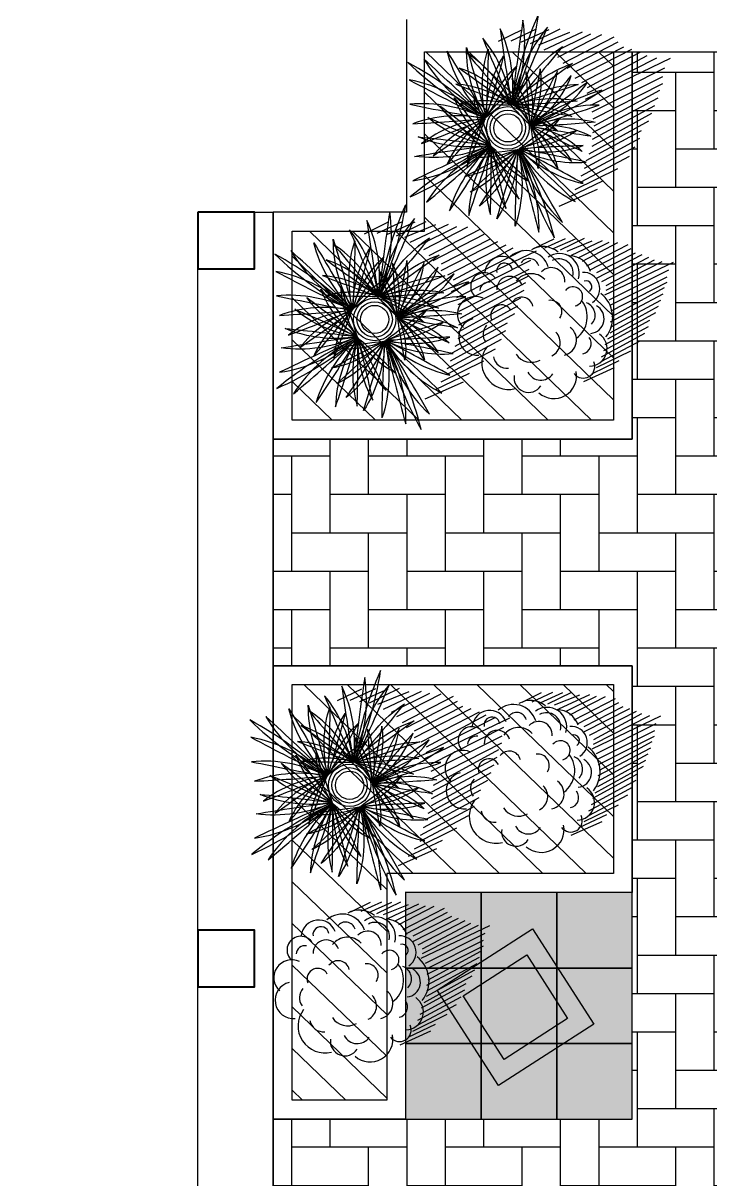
# Model space of a CAD drawing. Header units: millimetres. Extents: x 60.6 to 115.2, y 47.4 to 73.6.
# Drawn here: x 100.91 to 104.55, y 56.53 to 62.65 of the extents above; entities that cross this region are included whole.
import ezdxf

# ---------------------------------------------------------------- set-up
doc = ezdxf.new("R2010")
doc.units = ezdxf.units.MM
doc.layers.add('hatch 3', color=7, linetype='Continuous', true_color=0x57792a)
for name, color, linetype, lineweight in [('paving', 251, 'Continuous', 30), ('road', 7, 'Continuous', 30), ('wall2', 7, 'Continuous', 40)]:
    doc.layers.add(name, color=color, linetype=linetype, lineweight=lineweight)
doc.layers.add('sculptures', color=7, linetype='Continuous')
doc.layers.add('trees', color=118, linetype='Continuous')
doc.styles.get("Standard").update_dxf_attribs({"font": 'arial.ttf'})
pattern_1 = [(136, (-529.26526, -497.64566), (-0.110277016, -0.114195193), [])]

# ---------------------------------------------------------------- blocks, each defined once
blk = doc.blocks.new('ghgh')
at = {"layer": 'paving'}
h = blk.add_hatch(color=9, dxfattribs=at)
h.set_gradient(color1=(183, 211, 215), color2=(232, 241, 242), rotation=45, one_color=1, tint=0.93, name='SPHERICAL')
h.paths.add_polyline_path([(697.662, 576.0504), (698.062, 576.0504), (698.062, 576.4504), (697.662, 576.4504)])
h = blk.add_hatch(color=9, dxfattribs=at)
h.set_gradient(color1=(183, 211, 215), color2=(232, 241, 242), rotation=45, one_color=1, tint=0.93, name='SPHERICAL')
h.paths.add_polyline_path([(698.062, 576.0504), (698.462, 576.0504), (698.462, 576.4504), (698.062, 576.4504)])
h = blk.add_hatch(color=9, dxfattribs=at)
h.set_gradient(color1=(183, 211, 215), color2=(232, 241, 242), rotation=45, one_color=1, tint=0.93, name='SPHERICAL')
h.paths.add_polyline_path([(698.462, 576.0504), (698.862, 576.0504), (698.862, 576.4504), (698.462, 576.4504)])
for points in [[(697.662, 576.0504), (698.062, 576.0504), (698.062, 576.4504), (697.662, 576.4504)], [(698.062, 576.0504), (698.462, 576.0504), (698.462, 576.4504), (698.062, 576.4504)], [(698.462, 576.0504), (698.862, 576.0504), (698.862, 576.4504), (698.462, 576.4504)]]:
    blk.add_lwpolyline(points, close=True, dxfattribs=at)
blk = doc.blocks.new('454')
at = {"layer": 'sculptures', "color": 1}
blk.add_lwpolyline([(693.3249, 573.378), (692.8205, 573.053), (692.4955, 573.5573), (692.9999, 573.8823)], close=True, dxfattribs=at)
at = {"layer": 'sculptures'}
blk.add_lwpolyline([(693.1867, 573.4079), (692.8504, 573.1912), (692.6338, 573.5274), (692.97, 573.7441)], close=True, dxfattribs=at)
blk = doc.blocks.new('FRWN', base_point=(2236.4, 2183.1))
for centre, radius, start, end in [((2474.2, 2145.2), 240.8, 170.9581, 208.6359), ((-1131.5, 1522.6), 3432, 8.4988, 11.0952)]:
    blk.add_arc(centre, radius, start, end)
blk = doc.blocks.new('FAN-FRWN', base_point=(2236.4, 2187.1))
for centre, radius, start, end in [((5601.5, 1522.6), 3432, 168.9048, 171.5012), ((1995.8, 2145.2), 240.8, 331.3641, 9.0419), ((2775, 2087.8), 547, 169.9704, 188.1863), ((2474.2, 2145.2), 240.8, 170.9581, 208.6359), ((1712.1, 2104.9), 530.1, 349.6777, 8.479), ((-1131.5, 1522.6), 3432, 8.4988, 11.0952)]:
    blk.add_arc(centre, radius, start, end)
for p, xscale, yscale, rotation in [((2233.6, 2183.1), -0.7, 0.7, 285.3139847964163), ((2233.6, 2183.1), -0.75, 0.75, 301.9977079444358), ((2233.6, 2183.1), -0.6, 0.6, 262.5248729788206), ((2236.4, 2183.1), 0.6, 0.6, 97.47512702117939), ((2236.4, 2183.1), 0.75, 0.75, 58.0022920555642), ((2236.4, 2183.1), 0.7, 0.7, 74.68601520358378), ((2233.6, 2183.1), -0.8, 0.8, 316.8002169681991), ((2233.6, 2183.1), -0.85, 0.85, 333.3396816587502), ((2233.6, 2183.1), -0.9, 0.9, 346.3602519384186), ((2236.4, 2183.1), 0.9, 0.9, 13.63974806158141), ((2236.4, 2183.1), 0.85, 0.85, 26.6603183412499), ((2236.4, 2183.1), 0.8, 0.8, 43.19978303180093)]:
    blk.add_blockref('FRWN', p, dxfattribs=dict(xscale=xscale, yscale=yscale, rotation=rotation))
blk = doc.blocks.new('LCPLTR17')
for radius in [1.286, 1.068, 0.852]:
    blk.add_circle((0.038, -0.007), radius)
at = {"xscale": 0.02777775, "zscale": 0.05555549999999999}
for p, yscale, rotation in [((-0.155, 1.324), 0.0333333, 173.9653891846502), ((-1.309, 0.271), 0.0333333, 241.9002880170951), ((1.239, 0.431), 0.0333333, 103.493212329865), ((-0.662, -1.117), 0.0333333, 321.5582203571314), ((0.746, -1.048), 0.02777775, 56.19521290221859)]:
    blk.add_blockref('FAN-FRWN', p, dxfattribs=dict(at, yscale=yscale, rotation=rotation))
at = {"flags": 1}
for tag, p in [('SIZE', (3.539, 4.802)), ('ITEM', (3.539, 3.945))]:
    blk.add_attdef(tag, p, '', height=0.5, dxfattribs=at)
blk = doc.blocks.new('SHADOW2')
at = {"color": 250}
for p, q in [((6.317, -0.452), (7.12, -1.952)), ((6.379, -1.246), (7.182, -2.834)), ((6.317, -1.864), (7.182, -3.628)), ((6.256, -2.481), (7.243, -4.334)), ((5.885, -3.364), (7.12, -5.745)), ((6.194, -3.011), (7.058, -4.951)), ((5.453, -4.246), (6.996, -6.98)), ((5.7, -3.893), (6.996, -6.275)), ((-3.992, -4.687), (-2.819, -7.069)), ((4.774, -4.863), (6.564, -8.039)), ((5.083, -4.599), (6.873, -7.774)), ((-3.375, -5.304), (-2.264, -7.422)), ((-2.881, -5.657), (-1.461, -8.304)), ((3.91, -5.834), (5.947, -9.451)), ((4.157, -5.393), (6.132, -8.921)), ((4.589, -5.393), (6.256, -8.392)), ((-2.387, -6.01), (-0.659, -9.009)), ((-2.017, -6.01), (-0.041, -9.362)), ((-1.523, -6.186), (0.514, -9.627)), ((-1.029, -6.275), (1.008, -9.715)), ((-0.597, -6.451), (1.626, -10.156)), ((2.058, -6.539), (4.465, -10.95)), ((2.49, -6.451), (5.021, -11.038)), ((2.86, -6.098), (5.638, -11.391)), ((3.231, -6.186), (5.638, -10.509)), ((3.601, -6.186), (5.762, -9.892)), ((-0.103, -6.628), (2.119, -10.333)), ((0.329, -6.628), (2.613, -10.509)), ((0.761, -6.628), (3.107, -10.686)), ((1.193, -6.716), (3.601, -10.774)), ((1.626, -6.628), (4.033, -10.95))]:
    blk.add_line(p, q, dxfattribs=at)
blk = doc.blocks.new('LCPLSH01')
for centre, radius, start, end in [((-1.236, 3.811), 1, 15.0372, 170.80598), ((0.446, 3.412), 1.847, 346.30159, 127.93702), ((-2.761, 2.978), 1.563, 72.59784, 215.22185), ((-1.668, 2.713), 0.987, 50.32486, 170.56423), ((0.759, 2.965), 0.934, 32.9254, 120.2819), ((3.142, 2.675), 1.261, 307.76902, 119.59535), ((-0.459, 1.628), 1.247, 57.13995, 143.11531), ((2.006, 1.978), 0.912, 340.87023, 60.91392), ((3.88, 1.31), 1.227, 268.3457, 71.80761), ((-4.35, 1.579), 0.796, 61.28893, 228.74307), ((-1.319, 1.127), 1.005, 139.59515, 249.81307), ((-4.238, 0.277), 1.209, 114.23257, 259.6453), ((-2.216, 0.527), 1.063, 126.66848, 258.25419), ((2.206, 0.663), 0.736, 231.95045, 44.67025), ((-3.568, 0.205), 0.702, 124.73037, 241.94458), ((4.087, -0.68), 0.946, 241.47099, 65.95299), ((-3.393, -1.595), 1.016, 119.78473, 265.13794), ((-1.551, -0.917), 1.819, 150.28539, 240.99024), ((1.124, -0.337), 0.788, 217.19473, 347.00179), ((3.674, -0.514), 0.622, 285.9189, 18.69621), ((-2.9, -1.453), 2.114, 165.20889, 256.0533), ((-2.841, -1.611), 0.899, 160.57237, 273.75969), ((-0.759, -0.953), 0.78, 169.70349, 302.45727), ((2.415, -1.209), 0.895, 222.20157, 26.26704), ((-1.748, -2.534), 0.663, 127.7327, 344.8714), ((0.995, -1.632), 1.276, 247.01197, 347.43415), ((3.313, -1.958), 1.211, 224.5472, 16.64524), ((3.258, -2.217), 0.543, 212.32426, 34.48841), ((-2.195, -3.318), 1.117, 146.82998, 298.30349), ((-2.293, -3.51), 0.405, 149.52165, 313.58712), ((-0.254, -3.617), 1.355, 187.92137, 329.62719), ((-0.215, -3.606), 0.983, 191.61924, 322.62334), ((0.043, -2.894), 0.926, 199.63803, 340.36197), ((1.831, -2.637), 1.602, 221.76929, 335.3394), ((1.786, -3.073), 0.677, 219.61094, 348.69611), ((-1.003, -3.58), 1.538, 221.57553, 292.66704), ((0.88, -3.381), 1.586, 253.38413, 324.47564)]:
    blk.add_arc(centre, radius, start, end)
at = {"flags": 1}
for tag, p in [('SIZE', (-1.268, 1.069)), ('ITEM', (-1.268, 0.212))]:
    blk.add_attdef(tag, p, '', height=0.5, dxfattribs=at)

msp = doc.modelspace()

# ---------------------------------------------------------------- hatches: boundary and pattern name
at = {"layer": 'hatch 3', "linetype": 'Continuous'}
h = msp.add_hatch(dxfattribs=at)
h.set_pattern_fill('ANSI31', color=256, scale=0.05, angle=91, style=0)
h.set_pattern_definition(pattern_1)
h.paths.add_polyline_path([(102.3354, 60.5446), (102.3354, 61.5446), (103.0354, 61.5446), (103.0354, 62.4946), (104.0354, 62.4946), (104.0354, 60.5446)])
h = msp.add_hatch(dxfattribs=at)
h.set_pattern_fill('ANSI31', color=256, scale=0.05, angle=91, style=0)
h.set_pattern_definition(pattern_1)
h.paths.add_polyline_path([(102.8354, 56.9446), (102.3354, 56.9446), (102.3354, 59.1446), (104.0354, 59.1446), (104.0354, 58.1446), (102.8354, 58.1446)])
at = {"layer": 'paving'}
h = msp.add_hatch(dxfattribs=at)
h.set_pattern_fill('AR-HBONE', color=139, scale=0.002, angle=135, style=0)
h.set_pattern_definition([(180, (682.4676, -634.99737), (-0.2032, -0.2032), [0.6096, -0.2032]), (270, (682.2644, -634.99737), (-0.2032, -0.2032), [0.6096, -0.2032])])
h.paths.add_polyline_path([(103.8817, 52.6468), (103.7167, 52.1612), (103.7168, 52.6612), (102.4854, 52.6612), (102.4027, 52.6612), (102.3306, 52.6612), (102.2354, 52.6612), (102.2354, 53.2612), (102.9354, 53.2612), (102.9354, 54.6127), (102.9354, 55.6446), (102.2354, 55.6446), (102.2354, 56.1815), (102.2354, 56.8446), (103.5354, 56.8446), (104.1354, 56.8446), (104.1354, 57.7888), (104.1354, 59.2446), (103.2272, 59.2446), (102.2354, 59.2446), (102.2354, 60.4446), (103.6507, 60.4446), (104.1354, 60.4446), (104.1354, 62.0091), (104.1354, 62.4946), (106.2354, 62.4946), (106.2354, 62.1462), (106.2354, 61.6446), (106.8462, 61.6446), (106.9378, 61.6446), (106.5302, 60.4446), (105.3354, 60.4446), (105.3354, 59.566), (105.3354, 58.7129), (105.3354, 58.0446), (105.715, 58.0446), (105.4171, 57.1674), (104.8999, 55.6446), (104.4859, 55.6446), (104.1354, 55.6446), (104.1354, 55.0045), (104.1354, 54.2298), (104.1354, 53.8612), (104.2941, 53.8612)])

# ---------------------------------------------------------------- linework, layer by layer
at = {"layer": 'hatch 3', "linetype": 'Continuous'}
for points in [[(102.3354, 60.5446), (102.3354, 61.5446), (103.0354, 61.5446), (103.0354, 62.4946), (104.0354, 62.4946), (104.0354, 60.5446)], [(102.8354, 56.9446), (102.3354, 56.9446), (102.3354, 59.1446), (104.0354, 59.1446), (104.0354, 58.1446), (102.8354, 58.1446)]]:
    msp.add_lwpolyline(points, close=True, dxfattribs=at)
at = {"layer": 'paving', "color": 139}
for p, q in [((103.0354, 62.4946), (107.3321, 62.4946)), ((104.1354, 62.4946), (104.1354, 60.4446)), ((104.1354, 60.4446), (102.2354, 60.4446))]:
    msp.add_line(p, q, dxfattribs=at)
for points in [[(102.9399, 62.6646), (102.9399, 61.6446), (102.2354, 61.6446), (102.2354, 50.245), (102.2354, 50.245), (88.3354, 50.245), (88.3354, 57.9446), (91.3354, 57.9446), (95.7354, 57.9446), (95.7354, 66.4946), (100.7854, 66.4946), (102.2354, 66.4946), (95.7354, 66.4946), (95.7354, 66.4946), (102.2354, 66.4946), (102.2354, 64.6446)], [(102.2354, 56.1815), (102.2354, 56.8446), (103.5354, 56.8446), (104.1354, 56.8446), (104.1354, 57.7888), (104.1354, 59.2446), (103.2272, 59.2446), (102.2354, 59.2446), (102.2354, 60.4446), (103.6507, 60.4446), (104.1354, 60.4446), (104.1354, 62.0091), (104.1354, 62.4946), (106.2354, 62.4946)], [(102.2354, 59.2446), (102.2354, 59.2446), (104.1354, 59.2446), (104.1354, 58.0446), (102.9354, 58.0459), (102.9354, 56.8446), (102.9354, 56.8446), (102.2354, 56.8446), (102.2354, 56.8446)]]:
    msp.add_lwpolyline(points, dxfattribs=at)
at = {"layer": 'wall2', "lineweight": 30}
for p, q in [((101.8354, 51.6446), (101.8354, 61.6446)), ((102.2354, 50.245), (102.2354, 61.6446))]:
    msp.add_line(p, q, dxfattribs=at)
at = {"layer": 'wall2'}
for points in [[(101.8354, 61.6446), (101.8354, 61.3446), (102.1354, 61.3446), (102.1354, 61.6446)], [(101.8354, 57.8446), (101.8354, 57.5446), (102.1354, 57.5446), (102.1354, 57.8446)]]:
    msp.add_lwpolyline(points, close=True, dxfattribs=at)
at = {"layer": 'wall2', "lineweight": 30}
msp.add_lwpolyline([(102.1354, 61.6446), (102.2354, 61.6446)], dxfattribs=at)

# ---------------------------------------------------------------- block references
at = {"layer": 'paving', "color": 139, "rotation": 90}
for p in [(679.3857, -640.8174), (679.7857, -640.8174), (680.1857, -640.8174)]:
    msp.add_blockref('ghgh', p, dxfattribs=at)
at = {"layer": 'road', "rotation": 90}
msp.add_blockref('454', (676.9843, -635.4732), dxfattribs=at)
at = {"layer": 'trees'}
for name, p, xscale, yscale, zscale, rotation in [('LCPLTR17', (103.4747, 62.0888), 0.08761391062460062, 0.08761391062460062, 0.08761391062460062, 60.83681349380382), ('SHADOW2', (103.3699, 62.0239), 0.08354181469807759, 0.08354181469807759, 0.08354181469807759, 87.88648265636563), ('LCPLTR17', (102.7696, 61.0748), 0.08761391062460062, 0.08761391062460062, 0.08761391062460062, 60.83681349380382), ('SHADOW2', (102.6608, 61.0052), 0.08354181469807759, 0.08354181469807759, 0.08354181469807759, 87.88648265636563), ('LCPLSH01', (103.619, 61.0754), 0.0770441478489626, 0.0770441478489626, 0.0770441478489626, 156.0000000000264), ('SHADOW2', (103.5724, 61.0302), 0.06736369487522118, 0.06736369487522118, 0.06736369487522118, 87.88648265638817), ('LCPLTR17', (102.6372, 58.6089), 0.08761391062460062, 0.08761391062460062, 0.08761391062460062, 60.83681349380382), ('LCPLSH01', (103.5528, 58.6731), 0.0770441478489626, 0.0770441478489626, 0.0770441478489626, 156.0000000000264), ('SHADOW2', (102.5187, 58.534), 0.08354181469807759, 0.08354181469807759, 0.08354181469807759, 87.88648265636563), ('SHADOW2', (103.5062, 58.6279), 0.06736369487522118, 0.06736369487522118, 0.06736369487522118, 87.88648265638817), ('LCPLSH01', (102.6469, 57.5636), 0.0770441478489626, 0.0770441478489626, 0.0770441478489626, 156.0000000000264), ('SHADOW2', (102.6003, 57.5185), 0.06736369487522118, 0.06736369487522118, 0.06736369487522118, 87.88648265638817)]:
    msp.add_blockref(name, p, dxfattribs=dict(at, xscale=xscale, yscale=yscale, zscale=zscale, rotation=rotation))

doc.saveas('drawing.dxf')
